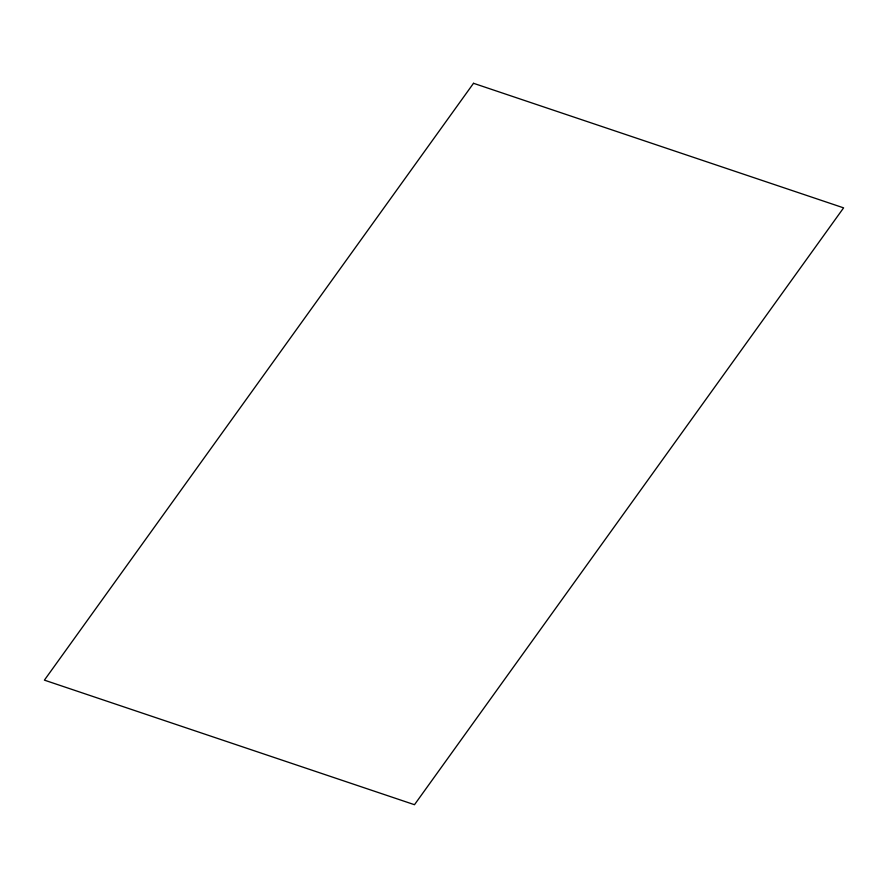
<?xml version="1.0" encoding="UTF-8"?>
<svg xmlns="http://www.w3.org/2000/svg" width="888" height="888" viewBox="0 0 888 888"><rect width="100%" height="100%" fill="white"/><g stroke="black" fill="none" stroke-linecap="round" stroke-linejoin="round"><path stroke-width="1.33" d="M473.515 83.294L44.4 680.141L414.485 804.706L843.6 207.859L473.515 83.294"/></g></svg>
